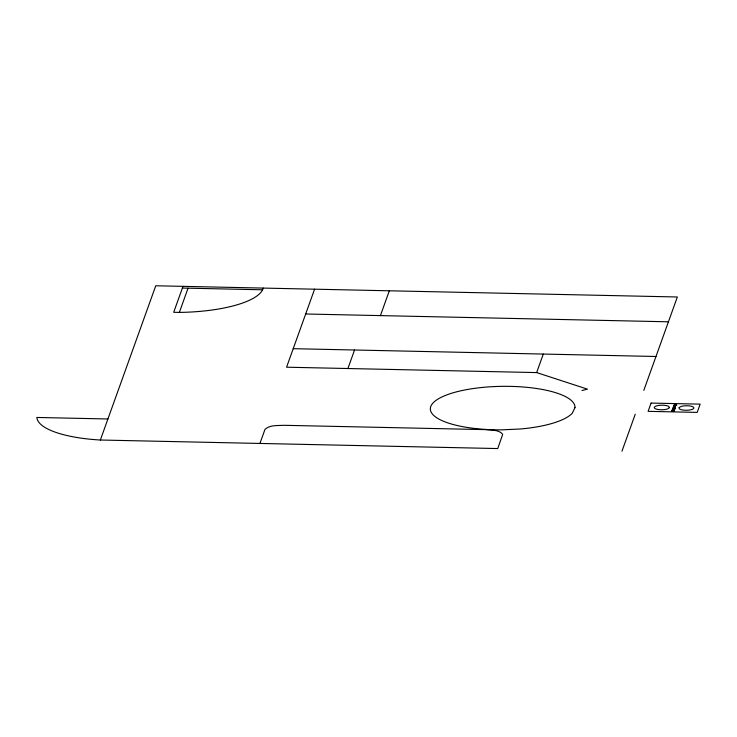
<?xml version="1.0" encoding="UTF-8"?>
<svg xmlns="http://www.w3.org/2000/svg" width="737" height="737" viewBox="0 0 737 737"><rect width="100%" height="100%" fill="white"/><g stroke="black" fill="none" stroke-linecap="round" stroke-linejoin="round"><path stroke-width="1.11" d="M673.056 410.592L672.513 410.573M107.915 418.985L36.85 417.455A81.273 24.441 -0.7 0 0 100.361 440.017L155.756 285.772L677.349 296.983L643.806 390.37M183.006 286.352L173.692 312.285L179.358 312.405A84.525 25.417 -0.7 0 0 262.612 289.788L263.22 288.075M179.358 312.405L188.055 288.185M314.588 289.18L286.564 367.201L536.647 372.581L587.463 389.154L581.944 390.509M259.931 443.444L264.979 429.404C269.843 424.77 277.785 425.71 284.049 425.304L485.296 429.625C490.98 430.334 498.774 429.422 502.708 434.296L497.751 448.557L100.361 440.017M347.901 368.528L354.552 350.001M380.412 315.611L389.329 290.793M536.647 372.581L543.298 354.064M621.954 451.228L635.257 414.185M672.024 410.564L674.106 410.362L672.227 410.573M672.227 409.993L674.346 409.661L672.328 409.717L673.986 409.873L673.36 410.012M182.389 288.066L262.612 289.788M305.671 313.999L668.431 321.802M293.215 348.684L655.976 356.487M673.378 406.631L675.442 406.723L673.452 406.557M673.765 405.543L675.838 405.534L673.765 405.543M673.821 406.225L675.608 406.207L673.821 406.225M675.396 404.77L676.483 404.714L675.396 404.77M674.401 406.76L673.673 406.677L674.401 406.76M674.797 405.672L674.06 405.636L674.797 405.672M674.53 409.238L672.439 409.302L674.53 409.238M675.092 404.779C678.823 405.691 672.964 403.784 675.092 404.779M671.831 410.97L673.894 411.043L671.831 410.97M651.075 403.084L648.109 411.347L697.184 412.398L700.15 404.134L651.075 403.084M672.807 408.372L672.605 408.924L673.084 408.491C674.088 409.892 676.179 408.022 674.991 408.842L672.807 408.372M673.157 407.395C674.291 408.16 677.561 407.653 673.157 407.395M673.959 405.157L676.723 405.221L673.959 405.157M679.146 407.524L679.173 408.685L679.938 409.219A7.499 2.257 -0.7 0 0 686.46 410.26L688.395 410.159A7.499 2.257 -0.7 0 0 693.655 408.491L693.895 407.902A7.499 2.257 -0.7 0 0 688.275 405.801L686.331 405.755A7.499 2.257 -0.7 0 0 681.052 406.483L679.146 407.524M574.989 407.607L572.253 413.254A72.337 21.751 -0.7 0 1 520.368 428.989L501.611 429.855A72.337 21.751 -0.7 0 1 430.344 408.574A72.337 21.751 -0.7 0 1 503.721 386.326A72.337 21.751 -0.7 0 1 574.989 407.607M669.399 407.672L667.925 408.786A7.591 2.285 -0.7 0 1 660.932 409.754L659.007 409.625A7.591 2.285 -0.7 0 1 654.336 407.874L654.327 407.285A7.591 2.285 -0.7 0 1 660.813 405.23L662.793 405.203A7.591 2.285 -0.7 0 1 668.855 406.511L669.399 407.672M674.244 409.284L672.724 409.256L674.244 409.284"/></g></svg>
